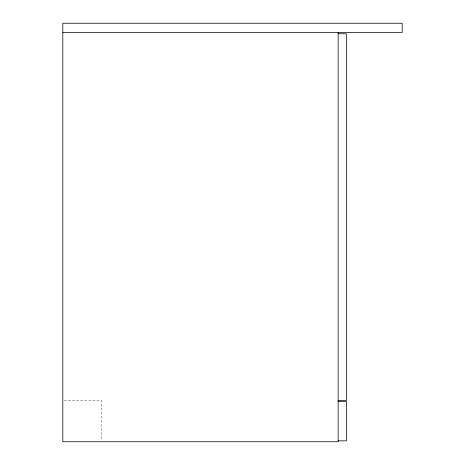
<?xml version="1.0" encoding="UTF-8"?>
<svg xmlns="http://www.w3.org/2000/svg" width="465" height="465" viewBox="0 0 465 465"><rect width="100%" height="100%" fill="white"/><g stroke="black" fill="none" stroke-linecap="round" stroke-linejoin="round"><path stroke-width="0.35" stroke-dasharray="2.33 1.74" d="M64.257 400.586L101.69 400.586L101.69 440.309"/><path stroke-width="0.7" d="M62.816 32.399L402.184 32.399L402.184 23.25L62.816 23.25L62.816 441.75L338.154 441.75L338.154 32.399M338.154 33.771L346.384 33.771L346.384 400.586L338.154 400.586M338.154 401.498L346.384 401.498L346.384 440.837L338.154 440.837"/></g></svg>
